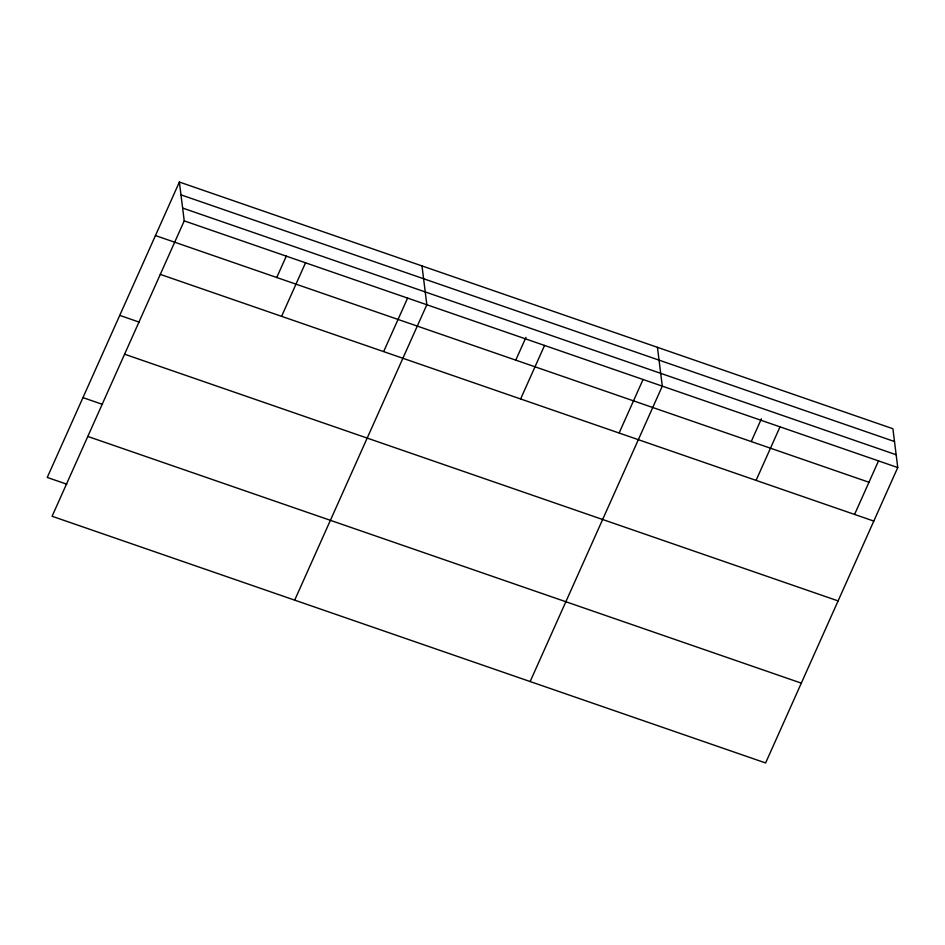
<?xml version="1.0" encoding="UTF-8"?>
<svg xmlns="http://www.w3.org/2000/svg" width="945" height="945" viewBox="0 0 945 945"><rect width="100%" height="100%" fill="white"/><g stroke="black" fill="none" stroke-linecap="round" stroke-linejoin="round"><path stroke-width="1.42" d="M179.385 182.042L184.228 220.87L52.093 516.265L765.615 762.958L897.75 467.551L892.907 428.735L179.385 182.042L47.25 477.449L66.764 484.194M276.743 277.499L286.323 256.095M281.586 316.327L305.53 262.804M383.764 351.363L407.626 298.029M294.686 600.146L426.833 304.739L421.99 265.911M515.769 360.139L525.952 337.4M520.612 398.967L544.556 345.445M619.223 432.775L643.084 379.441M530.145 681.546L662.291 386.151L657.448 347.323M751.24 441.551L761.41 418.8M756.083 480.379L780.015 426.856M854.682 514.186L878.543 460.841M180.991 194.859L894.502 441.539M182.633 208.054L896.155 454.746M184.228 220.87L897.75 467.551M155.452 235.565L868.963 482.257M160.284 274.393L873.806 521.085M119.743 315.382L139.258 322.139M124.586 354.21L838.097 600.902M82.959 397.621L102.473 404.377M87.802 436.448L801.313 683.14"/></g></svg>
